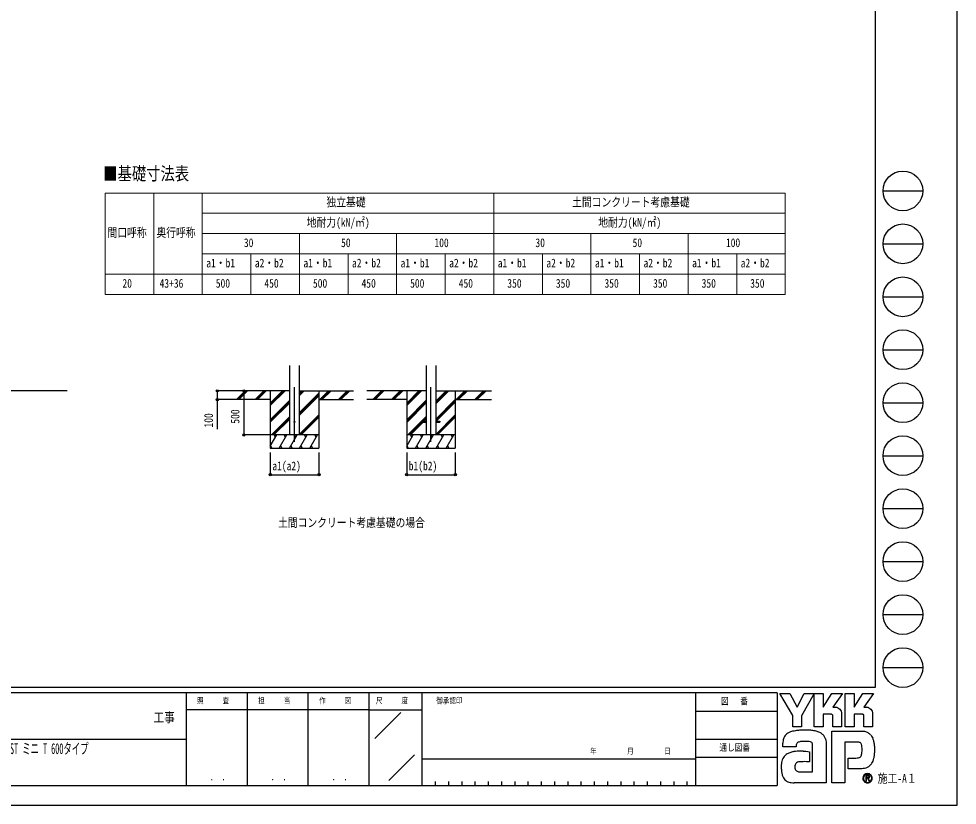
# Model space of a CAD drawing. Units: millimetres, scale not verified. Extents: x -12615 to 12615, y -8910 to 8910.
# Drawn here: x 1991 to 12615, y -8910 to 0 of the extents above; entities that cross this region are included whole.
import ezdxf
from ezdxf.enums import TextEntityAlignment as Align

# ---------------------------------------------------------------- set-up
doc = ezdxf.new("R2010")
doc.units = ezdxf.units.MM
doc.header["$LTSCALE"] = 40
doc.layers.add('0-1_TABLE1', color=7, linetype='Continuous', lineweight=18)
for name, color, linetype in [('0-2_USER1', 3, 'Continuous'), ('0-4_YKK_12', 2, 'Continuous'), ('0-5_YKK_13', 4, 'Continuous'), ('0-6_YKK_A1', 4, 'Continuous'), ('0-7_YKK_D', 6, 'Continuous'), ('0-8_YKK_ZWAK', 7, 'Continuous')]:
    doc.layers.add(name, color=color, linetype=linetype)
doc.styles.add('ＭＳ ゴシック', font='')
doc.styles.get('ＭＳ ゴシック').set_extended_font_data('MS Gothic')

msp = doc.modelspace()

# ---------------------------------------------------------------- linework, layer by layer
at = {"layer": '0-1_TABLE1'}
for p, q in [((2969.06, -1974), (10669.06, -1974)), ((2969.06, -1974), (2969.06, -3124)), ((3519.06, -1974), (3519.06, -3124)), ((4069.06, -1974), (4069.06, -3124)), ((7369.06, -1974), (7369.06, -3124)), ((5169.06, -2434), (5169.06, -3124)), ((6269.06, -2434), (6269.06, -3124)), ((8469.06, -2434), (8469.06, -3124)), ((9569.06, -2434), (9569.06, -3124)), ((4069.06, -2664), (10669.06, -2664)), ((4619.06, -2664), (4619.06, -3124)), ((5719.06, -2664), (5719.06, -3124)), ((6819.06, -2664), (6819.06, -3124)), ((7919.06, -2664), (7919.06, -3124)), ((9019.06, -2664), (9019.06, -3124)), ((10119.06, -2664), (10119.06, -3124)), ((2969.06, -2894), (10669.06, -2894)), ((2969.06, -3124), (10669.06, -3124))]:
    msp.add_line(p, q, dxfattribs=at)
for points in [[(10669.06, -1974), (10669.06, -2664), (10669.06, -3124)], [(4069.06, -2204), (7369.06, -2204), (10669.06, -2204)], [(4069.06, -2434), (5169.06, -2434), (7369.06, -2434), (10669.06, -2434)]]:
    msp.add_lwpolyline(points, dxfattribs=at)
at = {"layer": '0-4_YKK_12'}
for p, q in [((5113.86, -4791.56), (5113.86, -4175.52)), ((6657.86, -4791.56), (6657.86, -4175.52))]:
    msp.add_line(p, q, dxfattribs=at)
at = {"layer": '0-5_YKK_13'}
for p, q in [((6557.86, -4560.5), (6557.86, -4569.5)), ((6557.86, -4560.5), (6604.86, -4560.5)), ((6710.86, -4560.5), (6757.86, -4560.5)), ((6757.86, -4560.5), (6757.86, -4569.5)), ((6557.86, -4569.5), (6604.86, -4569.5)), ((6710.86, -4569.5), (6757.86, -4569.5))]:
    msp.add_line(p, q, dxfattribs=at)
msp.add_circle((5113.86, -4565), 5, dxfattribs=at)
at = {"layer": '0-6_YKK_A1'}
for p, q in [((5058.86, -4715), (5058.86, -3929.65)), ((5168.86, -4715), (5168.86, -3929.65)), ((6604.86, -3929.65), (6604.86, -4715)), ((6710.86, -3929.65), (6710.86, -4715)), ((2540.67, -4215), (696.06, -4215)), ((5058.86, -4215), (4387.91, -4215)), ((4454.6, -4313.6), (4553.19, -4215)), ((4467.33, -4315), (4567.33, -4215)), ((4481.48, -4315), (4581.48, -4215)), ((4666.73, -4313.6), (4765.32, -4215)), ((4679.47, -4315), (4779.47, -4215)), ((4693.61, -4315), (4793.61, -4215)), ((4838.86, -4215), (4838.86, -4865)), ((4838.86, -4381.88), (5005.74, -4215)), ((4838.86, -4367.74), (4991.6, -4215)), ((4838.86, -4353.6), (4977.46, -4215)), ((5168.86, -4215), (5779.48, -4215)), ((5168.86, -4267.26), (5221.12, -4215)), ((5168.86, -4238.98), (5192.84, -4215)), ((5168.86, -4253.12), (5206.98, -4215)), ((5168.86, -4462.36), (5388.86, -4242.37)), ((5388.86, -4215), (5388.86, -4865)), ((5397.96, -4315), (5497.96, -4215)), ((5412.1, -4315), (5512.1, -4215)), ((5426.24, -4315), (5526.24, -4215)), ((5610.09, -4315), (5710.09, -4215)), ((5624.23, -4315), (5724.23, -4215)), ((5638.37, -4315), (5738.37, -4215)), ((6604.86, -4215), (5931.9, -4215)), ((5998.59, -4313.6), (6097.19, -4215)), ((6011.33, -4315), (6111.33, -4215)), ((6025.47, -4315), (6125.47, -4215)), ((6210.72, -4313.6), (6309.32, -4215)), ((6223.46, -4315), (6323.46, -4215)), ((6237.6, -4315), (6337.61, -4215)), ((6382.86, -4215), (6382.86, -4865)), ((6382.86, -4381.88), (6549.74, -4215)), ((6382.86, -4367.74), (6535.59, -4215)), ((6382.86, -4353.6), (6521.45, -4215)), ((6710.86, -4362.25), (6858.11, -4215)), ((6710.86, -4348.11), (6843.96, -4215)), ((6710.86, -4333.96), (6829.82, -4215)), ((6710.86, -4215), (7341.06, -4215)), ((6932.86, -4215), (6932.86, -4865)), ((6941.95, -4315), (7041.95, -4215)), ((6956.09, -4315), (7056.09, -4215)), ((6970.24, -4315), (7070.24, -4215)), ((7154.08, -4315), (7254.09, -4215)), ((7168.23, -4315), (7268.23, -4215)), ((7182.37, -4315), (7282.37, -4215)), ((4838.86, -4315), (4387.91, -4315)), ((4838.86, -4542.32), (5058.86, -4322.32)), ((4838.86, -4556.47), (5058.86, -4336.47)), ((4838.86, -4570.61), (5058.86, -4350.61)), ((5168.86, -4476.51), (5388.86, -4256.51)), ((5168.86, -4490.65), (5388.86, -4270.65)), ((5388.86, -4315), (5779.48, -4315)), ((6382.86, -4315), (5931.9, -4315)), ((6382.86, -4544.32), (6604.86, -4322.32)), ((6604.86, -4336.47), (6382.86, -4558.47)), ((6604.86, -4350.61), (6382.86, -4572.61)), ((6710.86, -4537), (6932.86, -4315)), ((6710.86, -4551.14), (6932.86, -4329.14)), ((6715.64, -4560.5), (6932.86, -4343.28)), ((6932.86, -4315), (7341.06, -4315)), ((4851.72, -4715), (5058.86, -4507.86)), ((4865.86, -4715), (5058.86, -4522)), ((4880, -4715), (5058.86, -4536.14)), ((5168.86, -4706.22), (5388.86, -4486.23)), ((5174.23, -4715), (5388.86, -4500.37)), ((5188.37, -4715), (5388.86, -4514.51)), ((6395.71, -4715), (6604.86, -4505.86)), ((6409.86, -4715), (6557.86, -4567)), ((6564.36, -4560.5), (6604.86, -4520)), ((6578.5, -4560.5), (6604.86, -4534.14)), ((6710.86, -4708.22), (6932.86, -4486.23)), ((6718.22, -4715), (6932.86, -4500.37)), ((6732.36, -4715), (6932.86, -4514.51)), ((6424, -4715), (6569.5, -4569.5)), ((5388.86, -4715), (4838.86, -4715)), ((4838.86, -4840.45), (4911.29, -4715)), ((4896.29, -4740.98), (4881.29, -4715)), ((4940.16, -4865), (5026.76, -4715)), ((5011.76, -4740.98), (4996.76, -4715)), ((5055.63, -4865), (5142.23, -4715)), ((5127.23, -4740.98), (5112.23, -4715)), ((5171.1, -4865), (5257.7, -4715)), ((5242.7, -4740.98), (5227.7, -4715)), ((5286.57, -4865), (5373.17, -4715)), ((5358.17, -4740.98), (5343.17, -4715)), ((6932.86, -4715), (6382.86, -4715)), ((6382.86, -4840.45), (6455.28, -4715)), ((6440.28, -4740.98), (6425.28, -4715)), ((6484.15, -4865), (6570.75, -4715)), ((6555.75, -4740.98), (6540.75, -4715)), ((6599.62, -4865), (6686.22, -4715)), ((6671.22, -4740.98), (6656.22, -4715)), ((6715.09, -4865), (6801.69, -4715)), ((6786.69, -4740.98), (6771.69, -4715)), ((6830.56, -4865), (6917.16, -4715)), ((6902.16, -4740.98), (6887.16, -4715)), ((4838.86, -4865), (5388.86, -4865)), ((4839.69, -4839.02), (4854.68, -4865)), ((4955.15, -4839.02), (4970.15, -4865)), ((5070.62, -4839.02), (5085.62, -4865)), ((5186.1, -4839.02), (5201.1, -4865)), ((5301.57, -4839.02), (5316.56, -4865)), ((6382.86, -4865), (6932.86, -4865)), ((6383.68, -4839.02), (6398.68, -4865)), ((6499.15, -4839.02), (6514.15, -4865)), ((6614.62, -4839.02), (6629.62, -4865)), ((6730.09, -4839.02), (6745.09, -4865)), ((6845.56, -4839.02), (6860.56, -4865))]:
    msp.add_line(p, q, dxfattribs=at)
at = {"layer": '0-7_YKK_D'}
for p, q in [((4453.52, -4215), (4237.86, -4215)), ((4612.8, -4215), (4537.86, -4215)), ((4538.86, -4215), (4538.86, -4715)), ((4453.52, -4315), (4237.86, -4315)), ((4837.86, -4715), (4537.86, -4715)), ((4838.86, -4915), (4838.86, -5166)), ((5388.86, -4915), (5388.86, -5166)), ((6382.86, -4915), (6382.86, -5166)), ((6932.86, -4915), (6932.86, -5166)), ((4838.86, -5165), (5388.86, -5165)), ((6382.86, -5165), (6932.86, -5165))]:
    msp.add_line(p, q, dxfattribs=at)
msp.add_lwpolyline([(4238.86, -4215), (4238.86, -4315), (4238.86, -4650.8)], dxfattribs=at)
for centre in [(4238.86, -4215), (4538.86, -4215), (4238.86, -4315), (4538.86, -4715), (4838.86, -5165), (5388.86, -5165), (6382.86, -5165), (6932.86, -5165)]:
    msp.add_circle(centre, 12.75, dxfattribs=at)
at = {"layer": '0-8_YKK_ZWAK'}
for p, q in [((11685.06, 8325), (11685.06, -7575)), ((11775.06, -1950), (12225.06, -1950)), ((11775.06, -2550), (12225.06, -2550)), ((11775.06, -3150), (12225.06, -3150)), ((11775.06, -3750), (12225.06, -3750)), ((11775.06, -4350), (12225.06, -4350)), ((11775.06, -4950), (12225.06, -4950)), ((11775.06, -5550), (12225.06, -5550)), ((11775.06, -6150), (12225.06, -6150)), ((11775.06, -6750), (12225.06, -6750)), ((11775.06, -7350), (12225.06, -7350)), ((11685.06, -7575), (-11714.94, -7575)), ((3885.06, -7635), (-14.94, -7635)), ((4575.06, -7635), (4575.06, -8685)), ((5265.06, -7635), (5265.06, -8685)), ((5955.06, -7635), (5955.06, -8685)), ((6555.06, -7635), (5955.06, -7635)), ((9652.56, -7635), (6555.06, -7635)), ((6555.06, -7635), (6555.06, -8685)), ((9652.56, -7635), (9652.56, -8685)), ((10575.06, -7635), (9652.56, -7635)), ((10575.06, -7635), (10575.06, -8685)), ((5955.06, -7830), (3885.06, -7830)), ((5955.06, -7830), (6555.06, -7830)), ((6021.31, -8154.87), (6315.11, -7861.08)), ((9652.56, -7845), (10575.06, -7845)), ((-14.94, -8160), (3885.06, -8160)), ((9652.56, -8160), (10575.06, -8160)), ((6182.02, -8627.97), (6470.68, -8339.3)), ((6555.06, -8385), (9652.56, -8385)), ((10575.06, -8370), (9652.56, -8370)), ((-14.94, -8685), (3885.06, -8685)), ((3885.06, -8685), (5955.06, -8685)), ((5955.06, -8685), (6555.06, -8685)), ((6555.06, -8685), (9652.56, -8685)), ((6705.06, -8640), (6705.06, -8685)), ((6855.06, -8640), (6855.06, -8685)), ((7005.06, -8640), (7005.06, -8685)), ((7155.06, -8640), (7155.06, -8685)), ((7305.06, -8640), (7305.06, -8685)), ((7455.06, -8640), (7455.06, -8685)), ((7605.06, -8640), (7605.06, -8685)), ((7755.06, -8640), (7755.06, -8685)), ((7905.06, -8640), (7905.06, -8685)), ((8055.06, -8640), (8055.06, -8685)), ((8205.06, -8640), (8205.06, -8685)), ((8355.06, -8640), (8355.06, -8685)), ((8505.06, -8640), (8505.06, -8685)), ((8655.06, -8640), (8655.06, -8685)), ((8805.06, -8640), (8805.06, -8685)), ((8955.06, -8640), (8955.06, -8685)), ((9105.06, -8640), (9105.06, -8685)), ((9255.06, -8640), (9255.06, -8685)), ((9405.06, -8640), (9405.06, -8685)), ((9555.06, -8640), (9555.06, -8685)), ((9652.56, -8685), (10575.06, -8685)), ((11600.02, -8651.94), (11600.02, -8651.94))]:
    msp.add_line(p, q, dxfattribs=at)
for points in [[(-12615, -8910), (12615, -8910), (12615, 8910), (-12615, 8910)], [(10608.06, -7644), (10718.49, -7644), (10801.41, -7800.3), (10884.12, -7644), (10994.63, -7644), (10853.01, -7895.97), (10853.01, -8022.4), (10752.29, -8022.4), (10752.29, -7892.57)]]:
    msp.add_lwpolyline(points, close=True, dxfattribs=at)
for points in [[(5955.06, -7635), (3885.06, -7635), (3885.06, -8685)], [(11191.64, -7879.83), (11096.31, -7879.83), (11096.31, -8022.29), (10994.74, -8022.29), (10994.74, -7644), (11096.31, -7644), (11096.31, -7798.75), (11196.21, -7644), (11315.52, -7644), (11208.48, -7800.64), (11212.27, -7800.64), (11216.46, -7800.64), (11220.76, -7800.64), (11224.9, -7800.64), (11228.6, -7800.64), (11231.58, -7800.64), (11233.57, -7800.64), (11234.3, -7800.64)], [(11542.53, -7879.83), (11447.31, -7879.83), (11447.31, -8022.4), (11345.69, -8022.4), (11345.69, -7644), (11447.31, -7644), (11447.31, -7798.75), (11547.1, -7644), (11666.41, -7644), (11559.37, -7800.64), (11563.2, -7800.64), (11567.41, -7800.64), (11571.71, -7800.64), (11575.84, -7800.64), (11579.52, -7800.64), (11582.49, -7800.64), (11584.47, -7800.64), (11585.19, -7800.64)], [(11263.52, -7806.64), (11275.65, -7813.57), (11285.92, -7822.6), (11294.18, -7833.36), (11300.27, -7845.45), (11304.03, -7858.49), (11305.32, -7872.11), (11305.32, -8022.65), (11206.23, -8022.65), (11206.23, -7894.23)], [(11614.45, -7806.64), (11626.61, -7813.57), (11636.92, -7822.6), (11645.22, -7833.36), (11651.35, -7845.45), (11655.14, -7858.49), (11656.44, -7872.11), (11656.44, -8022.4), (11557.12, -8022.4), (11557.12, -7894.23)], [(11486.61, -8194.52), (11343.58, -8194.52), (11343.58, -8655), (11193.69, -8655), (11193.69, -8072.37), (11542.06, -8072.37)], [(11123.13, -8157.5), (11127.38, -8174.71), (11129.79, -8193.13), (11130.55, -8212.76), (11130.55, -8655), (10768.66, -8655)], [(11636.14, -8113.54), (11645.92, -8125.87), (11653.24, -8137.83), (11658.35, -8148.65)], [(10814.39, -8196.93), (10807.42, -8200.86), (10801.98, -8205.65), (10797.86, -8211.25), (10794.88, -8217.59), (10792.82, -8224.59), (10791.48, -8232.21), (10790.67, -8240.37), (10790.19, -8249), (10640.23, -8249.37), (10640.67, -8228.86), (10641.5, -8205.82)], [(10871.84, -8296.58), (10900.22, -8298.46), (10922.53, -8300.96), (10937.13, -8303.3), (10942.36, -8304.7), (10942.36, -8419.42), (10925.77, -8417.67), (10907.57, -8416.68), (10888.94, -8416.3), (10871.06, -8416.36), (10855.1, -8416.69), (10842.25, -8417.13), (10833.68, -8417.51), (10830.56, -8417.68), (10817.59, -8420.05), (10806.4, -8423.76), (10797.01, -8428.84), (10789.4, -8435.31), (10783.58, -8443.19), (10779.55, -8452.51), (10777.31, -8463.3), (10776.86, -8475.57), (10778.29, -8489.07), (10781.15, -8500.22), (10785.28, -8509.25), (10790.48, -8516.37), (10796.58, -8521.78), (10803.4, -8525.72), (10810.76, -8528.37), (10818.48, -8529.97), (10977.79, -8529.97), (10977.79, -8235.22), (10977.83, -8229.38), (10977.53, -8223.66), (10976.78, -8218.16), (10975.5, -8212.94), (10973.59, -8208.07), (10970.96, -8203.64), (10967.51, -8199.72), (10963.16, -8196.37)], [(10963.16, -8196.37), (10953.82, -8192.71), (10938.88, -8189.6), (10919.82, -8187.31), (10898.12, -8186.08), (10875.25, -8186.18), (10852.69, -8187.85)], [(11537.48, -8282.99), (11537.29, -8263.9), (11536.38, -8246.69), (11534.23, -8231.59), (11530.31, -8218.78)], [(11623.69, -8462.91), (11609.85, -8473.67), (11595.43, -8482.13), (11580.55, -8488.44), (11565.3, -8492.76), (11549.8, -8495.23), (11534.16, -8496.03), (11380.08, -8496.03), (11380.08, -8374.99), (11466.96, -8374.99), (11482.98, -8374.77), (11497.07, -8373.4), (11509.16, -8369.86)], [(11623.82, -8587.79), (11623.75, -8586.03), (11623.53, -8584.34), (11623.16, -8582.71), (11622.66, -8581.16), (11622.01, -8579.69), (11621.22, -8578.31), (11620.3, -8577.02), (11619.24, -8575.84), (11617.85, -8574.61), (11616.31, -8573.54), (11614.62, -8572.63), (11612.79, -8571.88), (11610.84, -8571.29), (11608.75, -8570.87), (11606.55, -8570.61), (11604.23, -8570.53), (11581.5, -8570.53), (11581.5, -8637.42), (11588.37, -8637.42), (11588.37, -8577.35), (11604.23, -8577.35), (11605.87, -8577.41), (11607.41, -8577.57), (11608.85, -8577.83), (11610.19, -8578.2), (11611.42, -8578.67), (11612.53, -8579.24), (11613.52, -8579.9), (11614.4, -8580.67)], [(11617.08, -8587.79), (11616.66, -8591.01), (11615.51, -8593.54), (11613.78, -8595.47), (11611.64, -8596.87), (11609.23, -8597.83), (11606.71, -8598.42), (11604.25, -8598.72), (11601.99, -8598.8), (11596.03, -8598.8), (11599.04, -8603.91), (11618.68, -8637.65), (11626.54, -8637.65), (11607.6, -8605.17), (11609.37, -8604.82), (11611.07, -8604.37), (11612.67, -8603.83), (11614.19, -8603.2), (11615.6, -8602.47), (11616.92, -8601.65), (11618.14, -8600.73), (11619.24, -8599.73)]]:
    msp.add_lwpolyline(points, dxfattribs=at)
for centre in [(12000.06, -1950), (12000.06, -2550), (12000.06, -3150), (12000.06, -3750), (12000.06, -4350), (12000.06, -4950), (12000.06, -5550), (12000.06, -6150), (12000.06, -6750), (12000.06, -7350)]:
    msp.add_circle(centre, 225, dxfattribs=at)
for centre, radius, start, end in [((11234.45, -7875.57), 74.93, 78.26798, 90.11215), ((11235.52, -7870.11), 69.37, 66.19963, 78.22058), ((11585.34, -7875.7), 75.07, 78.27851, 90.10826), ((11586.37, -7870.44), 69.7, 66.2483, 78.23226), ((11192.17, -7893.88), 14.06, 358.57817, 92.1683), ((11543.13, -7893.81), 14, 358.29941, 92.43455), ((10791.88, -8288.08), 219.75, 100.93159, 107.35499), ((10866.16, -8648.45), 587.69, 97.86054, 101.37938), ((10901.03, -8890.74), 832.48, 94.90201, 97.9576), ((10903.41, -8910.14), 852, 91.6169, 94.94971), ((10900.11, -8772.18), 714.01, 87.51794, 91.66439), ((10909.38, -8573.33), 514.94, 81.92631, 87.59083), ((10936.76, -8385.69), 325.32, 73.67137, 82.05943), ((10977.38, -8249.75), 183.45, 60.60528, 73.9085), ((11536.36, -8232.64), 160.37, 78.73198, 87.96551), ((10821.12, -8207.6), 179.04, 163.48385, 171.57982), ((10774.82, -8193.86), 130.74, 152.2125, 163.4865), ((10754.81, -8183.52), 108.22, 138.03852, 152.12015), ((10754.79, -8184.02), 108.55, 122.60463, 137.83438), ((10769.15, -8207.24), 135.84, 108.37421, 122.42809), ((10994.01, -8216.59), 146.41, 52.17347, 59.90542), ((11008.88, -8197.34), 122.08, 43.55042, 52.14561), ((11017.07, -8189.43), 110.69, 34.48659, 43.50182), ((11017.13, -8189.26), 110.55, 25.58915, 34.43128), ((11007.29, -8193.87), 121.41, 17.43089, 25.54591), ((11541.07, -8208.59), 135.87, 69.03034, 78.69541), ((11545.45, -8196.9), 123.38, 59.39484, 68.9885), ((11547.48, -8193.34), 119.28, 50.3012, 59.3616), ((11546.74, -8194.18), 120.4, 42.05209, 50.28551), ((11487.28, -8228.44), 188.76, 14.76267, 25.00486), ((10913.41, -8221.38), 272.36, 171.55622, 176.72493), ((10853.97, -8290.89), 101.95, 102.4979, 112.84632), ((10873.7, -8375.98), 189.3, 96.37207, 102.75341), ((11487.42, -8268.03), 73.52, 77.94572, 90.63794), ((11493.81, -8238.05), 42.86, 60.20991, 77.92418), ((11497.96, -8230.26), 34.04, 39.8078, 59.75378), ((11492.14, -8234.71), 41.37, 22.65544, 39.38165), ((11196.61, -8284.73), 340.88, 355.2339, 0.29193), ((11371.51, -8259.99), 308.76, 7.9139, 14.95041), ((11255.87, -8276.8), 425.61, 2.54376, 8.01251), ((11189.59, -8280.29), 491.98, 357.76419, 2.60674), ((10777.37, -8448.87), 152.71, 153.89178, 164.94341), ((10754.78, -8438.01), 127.65, 142.04688, 153.80771), ((10750.42, -8434.88), 122.29, 130.60221, 141.94427), ((10757.63, -8443.54), 133.55, 120.60724, 130.53081), ((10771.85, -8467.72), 161.6, 112.58838, 120.58162), ((10790.98, -8513.7), 211.4, 106.61303, 112.59024), ((10821.07, -8614.84), 316.93, 99.87193, 106.59825), ((10837.93, -8709.82), 413.39, 94.78469, 99.91711), ((10846.14, -8804.31), 508.24, 90.80099, 94.81812), ((10847.39, -8874.68), 578.61, 87.57779, 90.82714), ((11495.16, -8338.28), 34.54, 293.91672, 314.09376), ((11490.45, -8334.13), 40.8, 314.78099, 333.92928), ((11460.15, -8319.42), 74.48, 334.00676, 347.34989), ((11377.49, -8300.27), 159.33, 347.14308, 355.40008), ((11440.22, -8325.35), 236.92, 339.22498, 347.31457), ((11307.45, -8294.38), 373.25, 347.15166, 352.97565), ((11208.51, -8281.51), 473.02, 352.8937, 357.82206), ((10914.4, -8470.46), 291.87, 174.55588, 182.47272), ((11077.49, -8467.89), 454.94, 181.90948, 187.89042), ((10826.95, -8462.09), 204.02, 164.97537, 174.56739), ((11523.69, -8350.16), 150.71, 311.57033, 318.66243), ((11506.24, -8334.86), 173.92, 318.67367, 325.29112), ((11551.08, -8368.28), 118.04, 326.23251, 339.61931), ((10886.08, -8494.82), 261.65, 187.80471, 196.36971), ((10785.01, -8524.67), 156.26, 196.3102, 208.20993), ((10741.01, -8548.09), 106.41, 208.29777, 223.35561), ((11599.78, -8604.63), 52.6, 179.86065, 225.14399), ((11600.11, -8604.57), 52.92, 90.09157, 179.92363), ((11599.77, -8604.4), 47.06, 134.8007, 180.12175), ((11599.58, -8604.7), 46.87, 179.75513, 225.29722), ((11599.91, -8604.13), 46.97, 89.86602, 135.149), ((11600.1, -8604.47), 52.82, 44.93442, 90.08536), ((11600.12, -8604.49), 47.33, 45.03108, 90.11509), ((11599.95, -8604.42), 47.52, 270.09072, 359.90926), ((11607.02, -8587.51), 10.06, 358.3894, 42.86139), ((11607.22, -8588.27), 16.6, 316.37674, 1.6565), ((11600.15, -8604.5), 47.31, 0.00643, 45.07115), ((11600.52, -8604.31), 52.41, 359.78949, 45.13288), ((11600.39, -8604.71), 52.54, 314.92572, 0.23508), ((10731.08, -8556.83), 93.2, 223.64205, 239.63663), ((10739.32, -8541.84), 110.3, 239.8785, 253.65355), ((10754.4, -8490.03), 164.26, 253.69102, 263.74909), ((10767.18, -8376.29), 278.71, 263.68487, 270.30455), ((11600.03, -8604.63), 52.77, 224.94536, 269.98445), ((11599.93, -8605.12), 46.82, 224.62822, 270.10973), ((11600.03, -8604.37), 53.04, 269.98802, 314.93777)]:
    msp.add_arc(centre, radius, start, end, dxfattribs=at)

# ---------------------------------------------------------------- texts
at = {"layer": '0-1_TABLE1', "style": 'ＭＳ ゴシック', "width": 0.8}
for s, p in [('独立基礎', (5474.26, -2156.5)), ('土間コンクリート考慮基礎', (8255.86, -2156.5)), ('地耐力(kN/㎡)', (5251.06, -2386.5)), ('地耐力(kN/㎡)', (8551.06, -2386.5)), ('間口呼称', (2995.66, -2501.5)), ('奥行呼称', (3549.26, -2501.5)), ('30', (4539.86, -2616.5)), ('50', (5639.86, -2616.5)), ('100', (6696.66, -2616.5)), ('30', (7839.86, -2616.5)), ('50', (8939.86, -2616.5)), ('100', (9996.66, -2616.5)), ('a1・b1', (4113.66, -2846.5)), ('a2・b2', (4663.66, -2846.5)), ('a1・b1', (5213.66, -2846.5)), ('a2・b2', (5763.66, -2846.5)), ('a1・b1', (6313.66, -2846.5)), ('a2・b2', (6863.66, -2846.5)), ('a1・b1', (7413.66, -2846.5)), ('a2・b2', (7963.66, -2846.5)), ('a1・b1', (8513.66, -2846.5)), ('a2・b2', (9063.66, -2846.5)), ('a1・b1', (9613.66, -2846.5)), ('a2・b2', (10163.66, -2846.5)), ('20', (3164.86, -3076.5)), ('43+36', (3585.26, -3076.5)), ('500', (4221.66, -3076.5)), ('450', (4771.66, -3076.5)), ('500', (5321.66, -3076.5)), ('450', (5871.66, -3076.5)), ('500', (6421.66, -3076.5)), ('450', (6971.66, -3076.5)), ('350', (7521.66, -3076.5)), ('350', (8071.66, -3076.5)), ('350', (8621.66, -3076.5)), ('350', (9171.66, -3076.5)), ('350', (9721.66, -3076.5)), ('350', (10271.66, -3076.5))]:
    msp.add_text(s, height=98.97, dxfattribs=at).set_placement(p, align=Align.BOTTOM_LEFT)
at = {"layer": '0-2_USER1', "style": 'ＭＳ ゴシック'}
for s, height, width, p in [('■基礎寸法表', 148.5, 0.8, (2947.46, -1872.93)), ('土間コンクリート考慮基礎の場合', 98.97, 0.8, (4926.32, -5788)), ('サイクルポート エフルージュ FIRST ミニ T 600タイプ', 123.2, 0.55, (428, -8367))]:
    msp.add_text(s, height=height, dxfattribs=dict(at, width=width)).set_placement(p, align=Align.BOTTOM_LEFT)
at = {"layer": '0-7_YKK_D', "style": 'ＭＳ ゴシック', "width": 0.8}
for s, p in [('500', (4518.86, -4587.4)), ('100', (4218.86, -4630.8))]:
    msp.add_text(s, height=98.97, rotation=90, dxfattribs=at).set_placement(p, align=Align.BOTTOM_LEFT)
for s, p in [('a1(a2)', (4861.86, -5145)), ('b1(b2)', (6405.86, -5145))]:
    msp.add_text(s, height=98.97, dxfattribs=at).set_placement(p, align=Align.BOTTOM_LEFT)
at = {"layer": '0-8_YKK_ZWAK', "style": 'ＭＳ ゴシック', "width": 0.8}
for s, height, p in [('照     査', 65.98, (4009.26, -7777.5)), ('担     当', 65.98, (4701.66, -7777.5)), ('作     図', 65.98, (5391.66, -7777.5)), ('尺     度', 65.98, (6034.26, -7777.5)), ('御承認印', 65.98, (6717.41, -7777.5)), ('図\u3000 番', 76.98, (9940.21, -7792.5)), ('工事', 110, (3517, -8002.39)), ('年        月        日', 65.98, (8459.72, -8349.64)), ('通し図番', 76.98, (9923.41, -8317.5)), ('施工-A１', 98.97, (11715.06, -8685)), ('． ．', 77.75, (4155, -8653.06)), ('． ．', 77.75, (4845, -8653.06)), ('． ．', 77.75, (5535, -8653.06))]:
    msp.add_text(s, height=height, dxfattribs=at).set_placement(p, align=Align.BOTTOM_LEFT)

doc.saveas('drawing.dxf')
